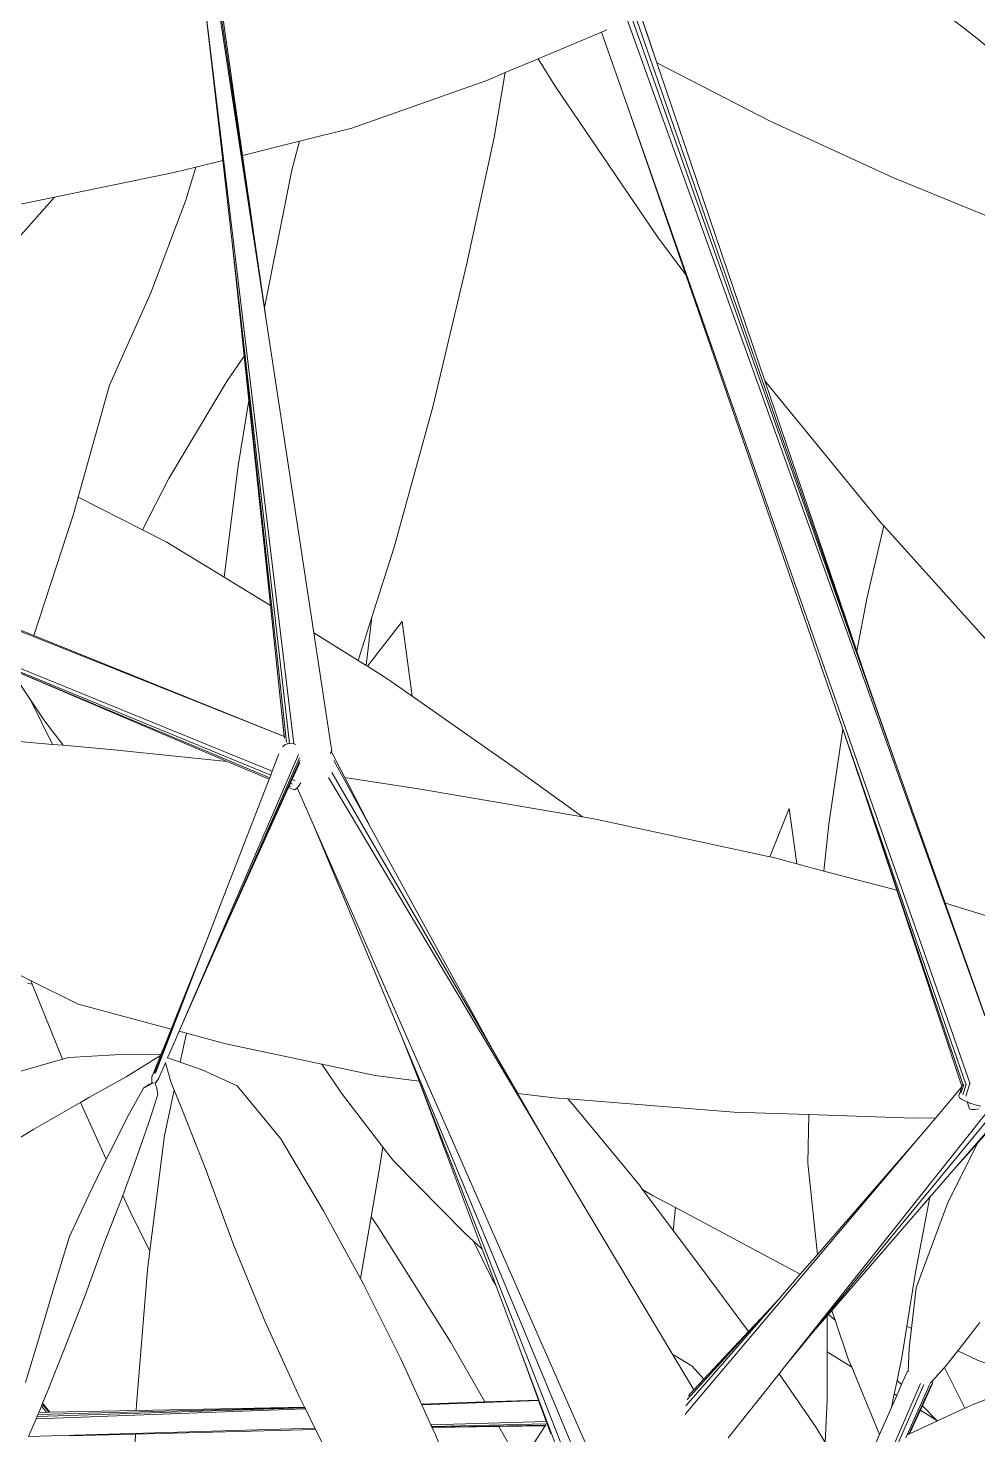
# Model space of a CAD drawing. Header units: millimetres. Extents: x 18 to 174501, y 22 to 24571.
# Drawn here: x 22104.1 to 22207.4, y 6637.2 to 6790.2 of the extents above; entities that cross this region are included whole.
import ezdxf

# ---------------------------------------------------------------- set-up
doc = ezdxf.new("R2010")
doc.units = ezdxf.units.MM
doc.header["$MEASUREMENT"] = 0
doc.layers.add('Edges', color=7, linetype='Continuous', lineweight=18)

# ---------------------------------------------------------------- blocks, each defined once
blk = doc.blocks.new('BAMBOOPLAN')
at = {"layer": 'Edges'}
for p, q in [((-2.0657, 7.6089), (-2.9687, 8.7544)), ((-1.7285, 7.1836), (-2.9809, 8.7428)), ((-1.974, 7.4927), (-2.9743, 8.7488)), ((-2.3268, 8.6473), (-2.2359, 8.6167)), ((-2.8629, 8.6354), (-2.6663, 8.3823)), ((-2.8621, 8.6365), (-2.6939, 8.4181)), ((-2.2359, 8.6167), (-2.0359, 8.5402)), ((-3.1373, 7.8418), (-3.4442, 8.4264)), ((-3.1925, 7.9479), (-3.4423, 8.4281)), ((-2.8701, 8.3638), (-2.7907, 8.4348)), ((-2.7907, 8.4348), (-2.784, 8.4408)), ((-2.7907, 8.4348), (-2.715, 8.3392)), ((-2.6939, 8.4181), (-2.4979, 8.3897)), ((-2.6939, 8.4181), (-2.6663, 8.3823)), ((-2.6663, 8.3823), (-2.3734, 8.0051)), ((-2.4979, 8.3897), (-2.2889, 8.3692)), ((-2.9116, 8.3266), (-2.8701, 8.3638)), ((-2.8701, 8.3638), (-2.8313, 8.3319)), ((-2.2889, 8.3692), (-2.1041, 8.3588)), ((-2.715, 8.3392), (-2.5436, 8.1209)), ((-2.715, 8.3392), (-1.7153, 7.0763)), ((-2.9348, 8.3058), (-2.9116, 8.3266)), ((-2.9116, 8.3266), (-2.8952, 8.2256)), ((-2.8313, 8.3319), (-2.6047, 8.1624)), ((-3.4002, 8.3002), (-3.2824, 8.0542)), ((-3.4, 8.3001), (-2.8817, 7.2329)), ((-3.3759, 8.3056), (-3.2559, 8.0715)), ((-3.1088, 8.1671), (-2.9348, 8.3058)), ((-2.8952, 8.2256), (-2.8712, 8.0265)), ((-3.1793, 8.1213), (-3.1088, 8.1671)), ((-2.6047, 8.1624), (-2.5436, 8.1209)), ((-3.2559, 8.0715), (-3.1793, 8.1213)), ((-3.1793, 8.1213), (-3.1757, 8.0749)), ((-2.5436, 8.1209), (-2.1116, 7.5705)), ((-3.2559, 8.0715), (-3.1925, 7.9479)), ((-3.1757, 8.0749), (-3.1464, 7.8593)), ((-3.3185, 8.0308), (-3.2824, 8.0542)), ((-3.2824, 8.0542), (-3.2289, 7.9426)), ((-3.3481, 8.0115), (-3.3185, 8.0308)), ((-3.3185, 8.0308), (-3.3165, 7.9769)), ((-3.5108, 7.9151), (-3.3481, 8.0115)), ((-2.8712, 8.0265), (-2.8485, 7.7988)), ((-2.3734, 8.0051), (-2.3707, 8.0033)), ((-2.3734, 8.0051), (-2.1013, 7.6548)), ((-2.3707, 8.0033), (-2.1298, 7.855)), ((-3.3165, 7.9769), (-3.3208, 7.8234)), ((-3.2289, 7.9426), (-2.8882, 7.2313)), ((-3.1832, 7.8458), (-3.2289, 7.9426)), ((-3.1464, 7.8593), (-3.1925, 7.9479)), ((-3.589, 7.8688), (-3.5108, 7.9151)), ((-3.5108, 7.9151), (-3.5733, 7.7645)), ((-3.1373, 7.8418), (-3.1464, 7.8593)), ((-2.1298, 7.855), (-2.1255, 7.8526)), ((-2.1255, 7.8526), (-2.1137, 7.7394)), ((-2.1255, 7.8526), (-1.8827, 7.718)), ((-3.1514, 7.7777), (-3.1832, 7.8458)), ((-2.8935, 7.2315), (-3.1832, 7.8458)), ((-2.9086, 7.4062), (-3.1373, 7.8418)), ((-3.3208, 7.8234), (-3.3347, 7.6665)), ((-2.8485, 7.7988), (-2.8344, 7.5728)), ((-3.1514, 7.7777), (-3.164, 7.7327)), ((-3.122, 7.7148), (-3.1514, 7.7777)), ((-3.164, 7.7327), (-3.2003, 7.5593)), ((-2.1137, 7.7394), (-2.1013, 7.6548)), ((-3.122, 7.7148), (-3.1046, 7.6134)), ((-2.9862, 7.4241), (-3.122, 7.7148)), ((-3.3347, 7.6665), (-3.3238, 7.4859)), ((-2.1013, 7.6548), (-2.0657, 7.6089)), ((-3.1046, 7.6134), (-3.0689, 7.4424)), ((-1.974, 7.4927), (-2.0657, 7.6089)), ((-2.8344, 7.5728), (-2.8316, 7.4587)), ((-2.0823, 7.5326), (-2.1116, 7.5705)), ((-2.1116, 7.5705), (-1.7212, 7.0733)), ((-3.2003, 7.5593), (-3.2127, 7.4705)), ((-2.0823, 7.5326), (-2.0546, 7.3859)), ((-2.0252, 7.4588), (-2.0823, 7.5326)), ((-3.3238, 7.4859), (-3.2127, 7.4705)), ((-3.3238, 7.4859), (-3.322, 7.4572)), ((-1.8437, 7.329), (-1.974, 7.4927)), ((-3.2127, 7.4705), (-3.1722, 7.4649)), ((-3.1722, 7.4649), (-3.0689, 7.4424)), ((-2.7849, 7.4674), (-2.8129, 7.3841)), ((-2.7849, 7.4674), (-2.7319, 7.3629)), ((-3.322, 7.4572), (-3.319, 7.2601)), ((-3.0689, 7.4424), (-3.0106, 7.4297)), ((-2.8316, 7.4587), (-2.8315, 7.4584)), ((-2.8316, 7.4587), (-2.8298, 7.388)), ((-2.8315, 7.4584), (-2.8152, 7.3846)), ((-1.7249, 7.0706), (-2.0252, 7.4588)), ((-1.9214, 7.3233), (-2.0252, 7.4588)), ((-3.0106, 7.4297), (-2.9862, 7.4241)), ((-2.9207, 7.2839), (-2.9862, 7.4241)), ((-2.9086, 7.4062), (-2.8298, 7.388)), ((-2.8268, 7.2503), (-2.9086, 7.4062)), ((-2.8298, 7.388), (-2.8152, 7.3846)), ((-2.8152, 7.3846), (-2.8129, 7.3841)), ((-2.8129, 7.3841), (-2.7765, 7.3757)), ((-2.7765, 7.3757), (-2.7319, 7.3629)), ((-2.1208, 7.389), (-2.1251, 7.3082)), ((-2.1208, 7.389), (-2.0818, 7.3116)), ((-2.0546, 7.3859), (-2.0381, 7.3148)), ((-2.7319, 7.3629), (-2.5453, 7.3095)), ((-2.8996, 7.2385), (-4.9799, 7.3363)), ((-1.8437, 7.329), (-1.8433, 7.329)), ((-1.7285, 7.1843), (-1.8437, 7.329)), ((-1.8433, 7.329), (-1.775, 7.3312)), ((-2.5453, 7.3095), (-2.4208, 7.2719)), ((-2.3976, 7.2757), (-2.1251, 7.3082)), ((-2.1251, 7.3082), (-2.121, 7.3087)), ((-2.121, 7.3087), (-2.0818, 7.3116)), ((-2.0818, 7.3116), (-2.0381, 7.3148)), ((-2.0381, 7.3148), (-1.9214, 7.3233)), ((-1.7262, 7.0683), (-1.9214, 7.3233)), ((-2.8997, 7.2386), (-2.9207, 7.2839)), ((-2.8987, 7.2369), (-2.9207, 7.2839)), ((-4.5013, 7.2683), (-2.8997, 7.1816)), ((-3.319, 7.2601), (-3.3764, 7.263)), ((-2.6726, 7.2303), (-2.4208, 7.2719)), ((-2.4208, 7.2719), (-2.3976, 7.2757)), ((-2.8997, 7.2386), (-3.319, 7.2601)), ((-2.8252, 7.2473), (-2.8268, 7.2503)), ((-2.8252, 7.2473), (-2.8225, 7.2418)), ((-2.8232, 7.2378), (-2.8228, 7.2403)), ((-2.8228, 7.2403), (-2.8225, 7.2418)), ((-2.8228, 7.2403), (-2.8193, 7.2369)), ((-2.8193, 7.2369), (-2.8228, 7.2403)), ((-2.9075, 6.7158), (-2.8695, 7.2193)), ((-2.8996, 7.2385), (-2.8997, 7.2386)), ((-2.8984, 7.2362), (-2.8987, 7.2369)), ((-2.8966, 7.2241), (-2.8971, 7.2228)), ((-2.8941, 7.2276), (-2.8966, 7.2241)), ((-2.8913, 7.2297), (-2.8941, 7.2276)), ((-2.8934, 7.2314), (-2.8935, 7.2315)), ((-2.8906, 7.2303), (-2.8913, 7.2297)), ((-2.8882, 7.2313), (-2.8906, 7.2303)), ((-2.8864, 7.2321), (-2.8882, 7.2313)), ((-2.8818, 7.2329), (-2.8864, 7.2321)), ((-2.8817, 7.2329), (-2.8818, 7.2329)), ((-2.8783, 7.2327), (-2.8817, 7.2329)), ((-2.8695, 7.2193), (-2.8695, 7.2194)), ((-2.8237, 7.2369), (-2.8232, 7.2378)), ((-2.8193, 7.2369), (-2.79, 7.2091)), ((-2.8144, 7.2286), (-2.7242, 7.1468)), ((-2.79, 7.2091), (-2.6726, 7.2303)), ((-3.5258, 7.2115), (-2.9, 7.1751)), ((-2.9001, 7.1705), (-3.3849, 7.2023)), ((-2.9707, 7.1731), (-3.3159, 7.1974)), ((-2.8987, 7.2104), (-2.8997, 7.1816)), ((-2.8935, 6.8866), (-2.8666, 7.2149)), ((-2.8645, 7.2115), (-2.89, 6.9261)), ((-2.8666, 7.2149), (-2.8666, 7.2149)), ((-2.8636, 7.2071), (-2.8661, 7.1798)), ((-2.8637, 7.2044), (-2.8661, 7.1798)), ((-2.8645, 7.2115), (-2.8645, 7.2115)), ((-2.8635, 7.2079), (-2.8636, 7.2074)), ((-2.8636, 7.2071), (-2.8636, 7.2074)), ((-2.3048, 6.7715), (-2.8139, 7.2008)), ((-2.4267, 6.877), (-2.8116, 7.21)), ((-2.79, 7.2091), (-2.7242, 7.1468)), ((-3.315, 7.1818), (-3.2913, 7.1638)), ((-2.9, 7.1751), (-2.9001, 7.1705)), ((-2.8997, 7.1816), (-2.9, 7.1751)), ((-2.8661, 7.1798), (-2.8668, 7.1731)), ((-2.8661, 7.1798), (-2.8614, 7.1795)), ((-2.8535, 7.1723), (-2.8517, 7.1789)), ((-3.2913, 7.1638), (-3.2602, 7.1401)), ((-3.2362, 7.1096), (-3.2913, 7.1638)), ((-3.1432, 7.1327), (-2.9707, 7.1731)), ((-2.9002, 7.1682), (-2.9707, 7.1731)), ((-2.9002, 7.1682), (-2.9079, 6.9579)), ((-2.9001, 7.1705), (-2.9002, 7.1682)), ((-2.8676, 7.1649), (-2.89, 6.9261)), ((-2.8675, 7.1658), (-2.8676, 7.1649)), ((-2.8672, 7.1684), (-2.8675, 7.1659)), ((-2.8671, 7.1658), (-2.8675, 7.1659)), ((-2.8675, 7.1659), (-2.8675, 7.1658)), ((-2.8675, 7.1658), (-2.8593, 7.1653)), ((-2.8668, 7.1731), (-2.8672, 7.1684)), ((-2.8651, 7.1682), (-2.8672, 7.1684)), ((-2.8668, 7.1731), (-2.8632, 7.1729)), ((-2.8593, 7.1653), (-2.8574, 7.1653)), ((-2.8574, 7.1653), (-2.8554, 7.1677)), ((-2.8554, 7.1677), (-2.8545, 7.1698)), ((-2.8545, 7.1698), (-2.8535, 7.1723)), ((-2.8545, 7.1698), (-2.8128, 7.1247)), ((-3.2602, 7.1401), (-3.2201, 7.1136)), ((-3.2201, 7.1136), (-3.1432, 7.1327)), ((-2.7242, 7.1468), (-2.4267, 6.877)), ((-3.3038, 7.0929), (-3.2362, 7.1096)), ((-3.2362, 7.1096), (-3.2201, 7.1136)), ((-2.8128, 7.1247), (-2.5745, 6.8568)), ((-2.8128, 7.1247), (-2.039, 6.2888)), ((-1.7261, 7.0669), (-1.7486, 7.0087)), ((-1.7262, 7.0683), (-1.7261, 7.0701)), ((-1.7261, 7.0682), (-1.7262, 7.0683)), ((-1.7259, 7.0589), (-1.7261, 7.0682)), ((-1.7261, 7.0669), (-1.7261, 7.0682)), ((-1.726, 7.0604), (-1.7261, 7.0669)), ((-1.7248, 7.0704), (-1.7249, 7.0706)), ((-1.7243, 7.0716), (-1.7243, 7.0718)), ((-1.724, 7.0576), (-1.7243, 7.0716)), ((-1.7212, 7.0733), (-1.721, 7.0729)), ((-1.7209, 7.0735), (-1.7209, 7.073)), ((-1.7209, 7.073), (-1.7204, 7.0565)), ((-1.7161, 7.0765), (-1.7161, 7.0763)), ((-1.7161, 7.0763), (-1.7153, 7.0556)), ((-1.7153, 7.0763), (-1.715, 7.076)), ((-1.8444, 6.5661), (-1.6727, 7.0532)), ((-1.82, 6.632), (-1.6603, 7.0617)), ((-1.726, 7.0604), (-1.7258, 7.0531)), ((-1.7258, 7.0531), (-1.7257, 7.0517)), ((-1.7257, 7.0517), (-1.7238, 7.0503)), ((-1.7238, 7.0503), (-1.7202, 7.0492)), ((-1.7202, 7.0492), (-1.7151, 7.0484)), ((-1.7151, 7.0484), (-1.7108, 7.048)), ((-1.7108, 7.048), (-1.7049, 7.0405)), ((-1.7108, 7.048), (-1.7106, 7.048)), ((-1.7096, 7.0467), (-1.7106, 7.048)), ((-1.7106, 7.048), (-1.709, 7.0478)), ((-1.709, 7.0478), (-1.7073, 7.0478)), ((-1.7065, 7.0468), (-1.7073, 7.0478)), ((-1.7073, 7.0478), (-1.7022, 7.0477)), ((-1.7022, 7.0477), (-1.6952, 7.0479)), ((-1.6958, 7.0408), (-1.6897, 7.0438)), ((-1.6469, 7.0635), (-1.6957, 6.9418)), ((-1.6952, 7.0479), (-1.6884, 7.0485)), ((-1.7049, 7.0405), (-1.7037, 7.0391)), ((-1.7037, 7.0391), (-1.7005, 7.0392)), ((-1.7005, 7.0392), (-1.6958, 7.0408)), ((-1.6536, 7.0425), (-1.6744, 6.9928)), ((-1.7808, 6.9973), (-1.7486, 7.0087)), ((-1.7486, 7.0087), (-1.7653, 6.9655)), ((-1.937, 6.9491), (-1.7808, 6.9973)), ((-1.6744, 6.9928), (-1.6957, 6.9418)), ((-1.6744, 6.9928), (-1.6879, 6.8885)), ((-2.9079, 6.9579), (-2.918, 6.6784)), ((-2.9079, 6.9579), (-2.9101, 6.9027)), ((-1.7653, 6.9655), (-1.9661, 6.4466)), ((-1.7653, 6.9655), (-1.8531, 6.7479)), ((-2.0483, 6.9148), (-1.937, 6.9491)), ((-1.937, 6.9491), (-1.9137, 6.8772)), ((-1.6957, 6.9418), (-1.7169, 6.889)), ((-2.89, 6.9261), (-2.8935, 6.8866)), ((-2.299, 6.8498), (-2.0483, 6.9148)), ((-2.9101, 6.9027), (-2.9193, 6.6776)), ((-2.9174, 6.7513), (-2.9101, 6.9027)), ((-2.9045, 6.7522), (-2.8935, 6.8866)), ((-2.3754, 6.8326), (-2.4267, 6.877)), ((-1.9137, 6.8772), (-1.8531, 6.7479)), ((-1.7169, 6.889), (-1.8037, 6.6725)), ((-1.7169, 6.889), (-1.7, 6.7717)), ((-1.6879, 6.8885), (-1.691, 6.7488)), ((-2.5745, 6.8568), (-2.0663, 6.2858)), ((-2.5322, 6.8072), (-2.5745, 6.8568)), ((-2.3195, 6.8444), (-2.299, 6.8498)), ((-2.299, 6.8498), (-2.2852, 6.8422)), ((-2.3754, 6.8326), (-2.3195, 6.8444)), ((-2.3048, 6.7715), (-2.3754, 6.8326)), ((-2.2852, 6.8422), (-2.1494, 6.7588)), ((-2.1172, 6.32), (-2.5322, 6.8072)), ((-2.5267, 6.8006), (-2.5322, 6.8072)), ((-2.6784, 6.776), (-2.5938, 6.7865)), ((-2.5938, 6.7865), (-2.5267, 6.8006)), ((-2.3488, 6.5857), (-2.5267, 6.8006)), ((-3.2393, 6.7626), (-3.1479, 6.7511)), ((-2.8294, 6.7574), (-2.6784, 6.776)), ((-2.6784, 6.776), (-2.6347, 6.7435)), ((-2.0147, 6.527), (-2.3048, 6.7715)), ((-1.7, 6.7717), (-1.6852, 6.6877)), ((-3.1517, 6.746), (-3.1444, 6.7471)), ((-3.1479, 6.7511), (-3.0666, 6.7409)), ((-3.1479, 6.7511), (-3.1444, 6.7471)), ((-3.1444, 6.7471), (-3.0619, 6.6519)), ((-3.0666, 6.7409), (-2.9174, 6.7513)), ((-2.9187, 6.7242), (-2.9174, 6.7513)), ((-2.9075, 6.7158), (-2.9045, 6.7522)), ((-2.9045, 6.7522), (-2.8927, 6.753)), ((-2.8927, 6.753), (-2.8294, 6.7574)), ((-2.8927, 6.753), (-2.8872, 6.7071)), ((-2.6347, 6.7435), (-2.5465, 6.6851)), ((-2.1494, 6.7588), (-2.1433, 6.7547)), ((-2.1433, 6.7547), (-2.1244, 6.7508)), ((-2.1433, 6.7547), (-2.0774, 6.7099)), ((-2.1244, 6.7508), (-2.0857, 6.7446)), ((-2.0857, 6.7446), (-2.0774, 6.7099)), ((-2.0857, 6.7446), (-1.8684, 6.71)), ((-1.8531, 6.7479), (-1.8684, 6.71)), ((-1.691, 6.7488), (-1.6774, 6.6868)), ((-2.9196, 6.7087), (-2.9187, 6.7242)), ((-2.9195, 6.7087), (-2.9187, 6.7242)), ((-2.9081, 6.7072), (-2.9075, 6.7158)), ((-1.58, 6.7305), (-1.5982, 6.6776)), ((-2.9874, 6.685), (-2.9196, 6.7087)), ((-2.9595, 6.658), (-2.9197, 6.7068)), ((-2.9215, 6.6734), (-2.9197, 6.7068)), ((-2.9211, 6.675), (-2.9195, 6.707)), ((-2.9197, 6.7068), (-2.9195, 6.707)), ((-2.9196, 6.7087), (-2.9195, 6.7087)), ((-2.9195, 6.707), (-2.9195, 6.7087)), ((-2.9108, 6.6715), (-2.9088, 6.6985)), ((-2.909, 6.6989), (-2.9092, 6.6991)), ((-2.9088, 6.6985), (-2.909, 6.6989)), ((-2.9081, 6.7072), (-2.9088, 6.7072)), ((-2.8911, 6.6734), (-2.9088, 6.6985)), ((-2.8872, 6.7071), (-2.9081, 6.7072)), ((-2.8513, 6.7069), (-2.8872, 6.7071)), ((-2.7915, 6.7015), (-2.8513, 6.7069)), ((-2.7004, 6.6456), (-2.7915, 6.7015)), ((-2.0774, 6.7099), (-2.0169, 6.6688)), ((-1.8684, 6.71), (-1.8875, 6.6627)), ((-3.0537, 6.6577), (-2.9874, 6.685)), ((-2.9215, 6.6734), (-2.9216, 6.6717)), ((-2.9216, 6.6717), (-2.9213, 6.6701)), ((-2.9112, 6.6703), (-2.9109, 6.674)), ((-2.9112, 6.6699), (-2.9108, 6.6715)), ((-2.9109, 6.6741), (-2.9109, 6.674)), ((-2.8819, 6.663), (-2.8911, 6.6734)), ((-2.5465, 6.6851), (-2.5402, 6.6495)), ((-2.5465, 6.6851), (-2.524, 6.6702)), ((-1.8037, 6.6725), (-1.8065, 6.6654)), ((-1.8037, 6.6725), (-1.7939, 6.66)), ((-1.6852, 6.6877), (-1.6774, 6.6868)), ((-1.6852, 6.6877), (-1.6766, 6.6391)), ((-1.6774, 6.6868), (-1.6708, 6.6569)), ((-1.5982, 6.6776), (-1.6089, 6.6467)), ((-1.5982, 6.6776), (-1.5644, 6.6736)), ((-1.5644, 6.6736), (-1.4714, 6.6718)), ((-1.4714, 6.6718), (-1.5475, 6.6073)), ((-3.1232, 6.6089), (-3.0619, 6.6519)), ((-3.0619, 6.6519), (-3.0537, 6.6577)), ((-3.0036, 6.6092), (-2.9595, 6.658)), ((-2.9359, 6.6053), (-2.9281, 6.6504)), ((-2.9281, 6.6504), (-2.916, 6.6635)), ((-2.9281, 6.6504), (-2.9221, 6.6584)), ((-2.9221, 6.6584), (-2.9183, 6.6618)), ((-2.9213, 6.6701), (-2.9183, 6.6618)), ((-2.9183, 6.6618), (-2.9161, 6.6637)), ((-2.9135, 6.6633), (-2.9141, 6.6641)), ((-2.9135, 6.6633), (-2.9136, 6.6631)), ((-2.9112, 6.6699), (-2.9135, 6.6633)), ((-2.9085, 6.6573), (-2.9135, 6.6633)), ((-2.913, 6.6681), (-2.9131, 6.6673)), ((-2.9038, 6.6486), (-2.9085, 6.6573)), ((-2.8819, 6.663), (-2.8732, 6.5913)), ((-2.8629, 6.6415), (-2.8819, 6.663)), ((-2.524, 6.6702), (-2.3817, 6.6)), ((-2.0169, 6.6688), (-1.9152, 6.5995)), ((-1.8875, 6.6627), (-1.9695, 6.4595)), ((-1.9032, 6.6263), (-1.8875, 6.6627)), ((-1.8078, 6.6624), (-1.82, 6.632)), ((-1.8065, 6.6654), (-1.8078, 6.6624)), ((-1.8078, 6.6624), (-1.7896, 6.6097)), ((-1.8065, 6.6654), (-1.7939, 6.66)), ((-1.7939, 6.66), (-1.754, 6.6089)), ((-1.6708, 6.6569), (-1.6608, 6.6225)), ((-2.9029, 6.6028), (-2.9038, 6.6486)), ((-2.797, 6.5645), (-2.8629, 6.6415)), ((-2.6012, 6.5615), (-2.7004, 6.6456)), ((-2.5402, 6.6495), (-2.5284, 6.5769)), ((-1.8444, 6.5661), (-1.82, 6.632)), ((-1.6766, 6.6391), (-1.6721, 6.6033)), ((-1.6093, 6.6459), (-1.6201, 6.6199)), ((-1.6089, 6.6467), (-1.6093, 6.6459)), ((-1.6093, 6.6459), (-1.5587, 6.5965)), ((-3.0137, 6.5975), (-3.0036, 6.6092)), ((-1.9708, 6.4692), (-1.9032, 6.6263)), ((-1.9152, 6.5995), (-1.9032, 6.6263)), ((-1.7896, 6.6097), (-1.7457, 6.5996)), ((-1.7896, 6.6097), (-1.7651, 6.5384)), ((-1.754, 6.6089), (-1.7457, 6.5996)), ((-1.6708, 6.1559), (-1.6362, 6.6107)), ((-1.6678, 6.1522), (-1.6308, 6.6109)), ((-1.6619, 6.6207), (-1.6637, 6.5991)), ((-1.6608, 6.6225), (-1.6619, 6.6207)), ((-1.6608, 6.6225), (-1.6605, 6.6215)), ((-1.6223, 6.6129), (-1.6303, 6.523)), ((-1.6197, 6.6145), (-1.6276, 6.5303)), ((-1.6185, 6.6164), (-1.6222, 6.5786)), ((-1.6201, 6.6199), (-1.6221, 6.6152)), ((-1.6188, 6.6184), (-1.6201, 6.6199)), ((-1.6185, 6.6164), (-1.6188, 6.6184)), ((-1.5475, 6.6073), (-1.5587, 6.5965)), ((-3.0683, 6.5345), (-3.0137, 6.5975)), ((-3.0137, 6.5975), (-2.9468, 6.527)), ((-2.9457, 6.5356), (-2.9359, 6.6053)), ((-2.9031, 6.5354), (-2.9029, 6.6028)), ((-2.8732, 6.5913), (-2.8364, 6.4147)), ((-2.3817, 6.6), (-2.3657, 6.5931)), ((-2.3657, 6.5931), (-2.3185, 6.5464)), ((-2.3657, 6.5931), (-2.3488, 6.5857)), ((-2.3105, 6.5394), (-2.3488, 6.5857)), ((-1.9567, 6.507), (-1.9152, 6.5995)), ((-1.7457, 6.5996), (-1.6706, 6.5147)), ((-1.6721, 6.6033), (-1.6637, 6.5991)), ((-1.6721, 6.6033), (-1.6695, 6.5819)), ((-1.6637, 6.5991), (-1.6652, 6.581)), ((-1.5587, 6.5965), (-1.5924, 6.5641)), ((-2.7157, 6.4652), (-2.797, 6.5645)), ((-2.5284, 6.5769), (-2.5136, 6.5661)), ((-2.5284, 6.5769), (-2.5128, 6.4809)), ((-2.5136, 6.5661), (-2.348, 6.4333)), ((-1.8491, 6.5528), (-1.8444, 6.5661)), ((-1.6695, 6.5819), (-1.6652, 6.581)), ((-1.6695, 6.5819), (-1.6668, 6.5607)), ((-1.6652, 6.581), (-1.6668, 6.5607)), ((-1.6229, 6.5712), (-1.6269, 6.531)), ((-1.5924, 6.5641), (-1.6269, 6.531)), ((-1.6222, 6.5786), (-1.6229, 6.5712)), ((-1.6229, 6.5712), (-1.5937, 6.5644)), ((-1.6222, 6.5786), (-1.5937, 6.5644)), ((-1.5937, 6.5644), (-1.5924, 6.5641)), ((-2.5128, 6.4809), (-2.6012, 6.5615)), ((-2.3185, 6.5464), (-2.3105, 6.5394)), ((-1.8913, 6.4332), (-1.8491, 6.5528)), ((-1.8491, 6.5528), (-1.7687, 6.4938)), ((-1.6668, 6.5607), (-1.6706, 6.5147)), ((-3.0965, 6.5), (-3.0683, 6.5345)), ((-2.9544, 6.4654), (-2.9468, 6.527)), ((-2.9468, 6.527), (-2.9457, 6.5356)), ((-2.9042, 6.4821), (-2.9031, 6.5354)), ((-2.2427, 6.4575), (-2.3105, 6.5394)), ((-2.0128, 6.527), (-2.0147, 6.527)), ((-1.9662, 6.486), (-2.0147, 6.527)), ((-1.9807, 6.5199), (-2.0128, 6.527)), ((-1.9567, 6.507), (-1.9807, 6.5199)), ((-1.7651, 6.5384), (-1.7464, 6.4755)), ((-1.6276, 6.5303), (-1.6296, 6.5284)), ((-1.6269, 6.531), (-1.6276, 6.5303)), ((-1.9662, 6.486), (-1.9567, 6.507)), ((-1.6706, 6.5147), (-1.6785, 6.4198)), ((-2.9045, 6.4677), (-2.9042, 6.4821)), ((-2.9042, 6.4821), (-2.881, 6.4576)), ((-2.5051, 6.4739), (-2.5128, 6.4809)), ((-1.9712, 6.4748), (-1.9662, 6.486)), ((-1.7687, 6.4938), (-1.7464, 6.4755)), ((-2.9617, 6.3949), (-2.9544, 6.4654)), ((-2.9072, 6.3999), (-2.9045, 6.4677)), ((-2.881, 6.4576), (-2.8364, 6.4147)), ((-2.6305, 6.3685), (-2.7157, 6.4652)), ((-2.4124, 6.383), (-2.5051, 6.4739)), ((-2.1894, 6.392), (-2.2427, 6.4575)), ((-2.144, 6.3383), (-2.2427, 6.4575)), ((-1.9712, 6.4682), (-1.9708, 6.4692)), ((-1.9695, 6.4595), (-1.97, 6.4583)), ((-2.348, 6.4333), (-2.2672, 6.3623)), ((-1.9663, 6.446), (-1.9664, 6.4458)), ((-1.9661, 6.4466), (-1.9663, 6.4462)), ((-2.8364, 6.4147), (-2.8303, 6.3855)), ((-2.9587, 6.3151), (-2.9617, 6.3949)), ((-2.9088, 6.3178), (-2.9072, 6.3999)), ((-2.1892, 6.3918), (-2.3586, 6.3263)), ((-2.1894, 6.392), (-2.2672, 6.3623)), ((-2.1892, 6.3918), (-2.1894, 6.392)), ((-2.1673, 6.3649), (-2.1892, 6.3918)), ((-2.8303, 6.3855), (-2.778, 6.1819)), ((-2.5414, 6.2746), (-2.6305, 6.3685)), ((-2.3594, 6.3271), (-2.4124, 6.383)), ((-2.2672, 6.3623), (-2.3594, 6.3271)), ((-2.335, 6.3014), (-2.1673, 6.3649)), ((-2.3329, 6.2992), (-2.1655, 6.3617)), ((-2.1663, 6.3589), (-2.3321, 6.2983)), ((-2.1666, 6.3576), (-2.2342, 6.3333)), ((-2.1666, 6.3576), (-2.1834, 6.2883)), ((-2.1653, 6.3624), (-2.1673, 6.3649)), ((-2.1663, 6.3589), (-2.1666, 6.3576)), ((-2.1661, 6.3598), (-2.1663, 6.3589)), ((-2.1543, 6.3489), (-2.1653, 6.3624)), ((-2.3586, 6.3263), (-2.3594, 6.3271)), ((-2.335, 6.3014), (-2.3586, 6.3263)), ((-2.2342, 6.3333), (-2.3319, 6.2981)), ((-2.2342, 6.3333), (-2.1886, 6.2932)), ((-2.9554, 6.2346), (-2.9587, 6.3151)), ((-2.9115, 6.236), (-2.9088, 6.3178)), ((-2.3329, 6.2992), (-2.335, 6.3014)), ((-2.3321, 6.2983), (-2.3329, 6.2992)), ((-2.3319, 6.2981), (-2.3321, 6.2983)), ((-2.3233, 6.2891), (-2.3319, 6.2981)), ((-2.2381, 6.1924), (-2.3233, 6.2891)), ((-2.5275, 6.261), (-2.9184, 6.11)), ((-2.529, 6.2624), (-2.9181, 6.1139)), ((-2.5295, 6.2629), (-2.9179, 6.1169)), ((-2.7753, 6.173), (-2.5298, 6.2632)), ((-2.5298, 6.2632), (-2.5414, 6.2746)), ((-2.5295, 6.2629), (-2.5298, 6.2632)), ((-2.529, 6.2624), (-2.5295, 6.2629)), ((-2.5275, 6.261), (-2.529, 6.2624)), ((-2.5037, 6.2377), (-2.5275, 6.261)), ((-2.9522, 6.1577), (-2.9554, 6.2346)), ((-2.9203, 6.0801), (-2.5037, 6.2377)), ((-2.9155, 6.1546), (-2.9115, 6.236)), ((-2.7646, 6.1379), (-2.502, 6.236)), ((-2.502, 6.236), (-2.5037, 6.2377)), ((-2.481, 6.2154), (-2.502, 6.236)), ((-2.9013, 6.1266), (-2.7753, 6.173)), ((-2.778, 6.1819), (-2.7753, 6.173)), ((-2.9167, 6.136), (-2.9155, 6.1546)), ((-2.9177, 6.1206), (-2.917, 6.1313)), ((-2.9177, 6.1206), (-2.9062, 6.1249)), ((-2.917, 6.1313), (-2.9168, 6.1348)), ((-2.917, 6.1313), (-2.9062, 6.1249)), ((-2.9168, 6.1348), (-2.9167, 6.136)), ((-2.9168, 6.1348), (-2.9025, 6.1262)), ((-2.9167, 6.136), (-2.9013, 6.1266)), ((-2.9062, 6.1249), (-2.9025, 6.1262)), ((-2.9025, 6.1262), (-2.9013, 6.1266)), ((-2.8608, 6.1019), (-2.7646, 6.1379)), ((-2.7646, 6.1379), (-2.7291, 6.0219)), ((-2.9203, 6.0801), (-2.9184, 6.11)), ((-2.9184, 6.11), (-2.9181, 6.1139)), ((-2.9181, 6.1139), (-2.9179, 6.1169)), ((-2.9179, 6.1169), (-2.9177, 6.1206))]:
    blk.add_line(p, q, dxfattribs=at)

msp = doc.modelspace()

# ---------------------------------------------------------------- block references
at = {"xscale": 69.97983938875464, "yscale": 69.97983938875464, "zscale": 69.97983938875464, "rotation": 340.9588725647666}
msp.add_blockref('BAMBOOPLAN', (22158.48, 6168.11), dxfattribs=at)

doc.saveas('drawing.dxf')
